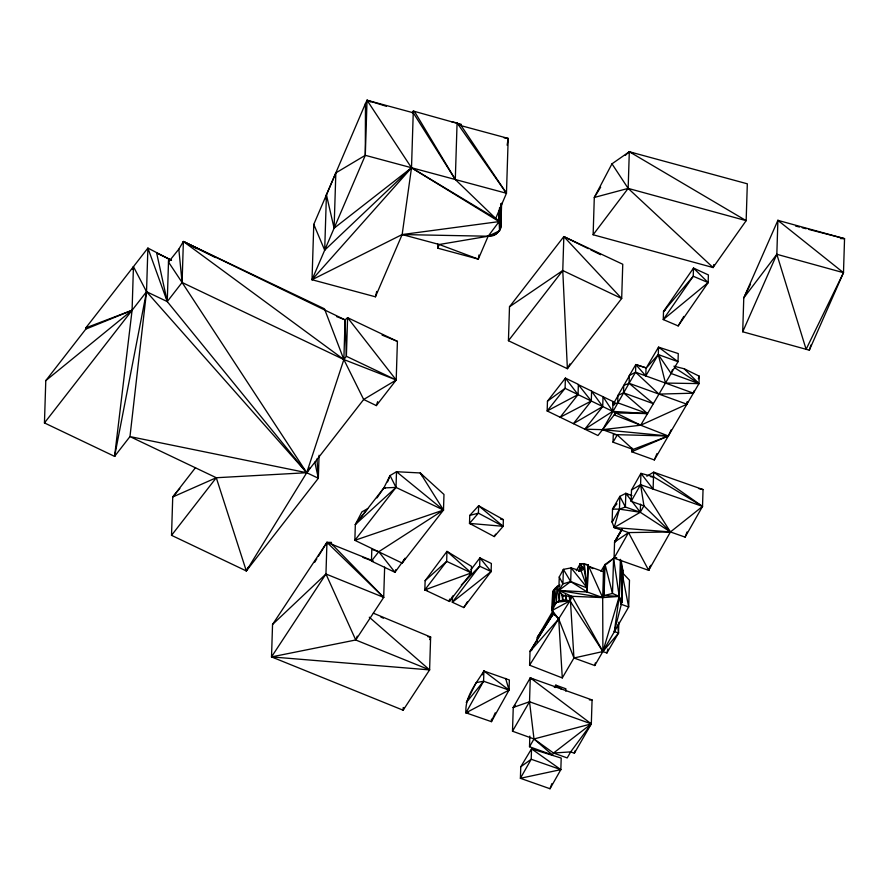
<?xml version="1.0" encoding="UTF-8"?>
<svg xmlns="http://www.w3.org/2000/svg" width="889" height="889" viewBox="0 0 889 889"><rect width="100%" height="100%" fill="white"/><g stroke="black" fill="none" stroke-linecap="round" stroke-linejoin="round"><path stroke-width="1.33" d="M451.79 121.804L457.079 122.938L461.202 125.705L508.197 138.406L506.463 193.269L461.202 125.705L461.235 124.46L413.296 111.058L411.507 167.788L402.15 234.552L375.436 296.804L312.028 279.735L365.301 155.319L365.468 103.546L367.035 100.257L413.241 112.781L455.301 179.511L495.684 218.472C506.308 224.072 498.129 237.463 488.139 236.23L439.255 244.497L402.15 234.552L312.028 279.735L313.773 224.384L335.842 172.899L365.301 155.319L506.463 193.269L495.684 218.472L411.507 167.788L367.035 100.257L386.459 106.324M500.574 206.281L500.463 224.028L501.107 203.548M622.845 573.183L629.49 580.217L628.656 606.998L594.763 665.539L573.95 657.993L558.714 618.933L552.936 612.966L552.136 610.487L552.669 592.785L554.747 588.596L559.892 584.94M501.407 203.403L500.885 226.517L499.551 230.762L495.495 234.34L488.139 236.23L402.15 234.552L499.107 221.594L500.885 226.517L501.607 203.381M171.088 260.121L147.896 248.075L146.529 291.703L129.972 436.588L114.581 456.379L44.45 422.931L45.784 380.625L85.8 329.108L132.083 310.272L133.45 266.644L146.529 291.703L306.727 472.715L318.34 478.271L246.32 570.949L171.533 535.334L172.733 496.984L195.536 467.614M85.8 329.108L85.833 327.874L147.896 248.075L167.254 301.582L306.727 472.715L246.32 570.949L216.283 477.737L129.972 436.588L306.727 472.715L310.083 467.692M168.588 258.932L171.032 260.233L168.588 258.932L167.254 301.582L146.529 291.703L44.45 422.931M215.505 257.577L183.378 241.519L343.854 359.545L396.194 380.003L346.377 356.289L345.099 319.873L183.378 241.519L178.822 249.164L168.499 262.055L182.089 282.48L343.854 359.545L346.377 356.289L347.588 317.673L396.194 380.003L376.347 405.595L363.668 399.494L343.854 359.545L324.463 308.816L183.378 241.519L182.089 282.48L306.727 472.715L363.668 399.494L396.194 380.003L397.405 341.376L347.588 317.673L345.099 319.873L343.854 359.545L306.727 472.715L216.283 477.737L172.733 496.984L179.811 488.506M373.269 560.981L326.952 542.368L325.952 574.005L271.523 656.904L355.733 639.98L383.692 597.397L331.386 543.635L331.43 542.379L326.952 542.368L272.545 624.467L271.523 656.904L403.128 710.211L429.598 669.895L430.632 637.024L373.347 613.177M437.821 244.042L437.688 248.164L478.304 259.121L488.139 236.23L499.551 230.762L499.107 221.594L411.507 167.788L324.685 250.165L326.43 194.835L365.468 103.546M314.806 462.147L318.34 478.271L319.062 455.257M312.028 279.735L411.507 167.788L334.097 228.184L335.842 172.899M365.301 155.319L367.035 100.257L370.791 101.957M405.084 558.359L394.983 572.305L371.446 561.092L378.77 551.713L443.489 510.053L396.505 471.726L396.016 487.416L355.344 524.521L367.702 508.641L361.901 511.864L355.344 524.521L354.855 540.323L402.195 563.093L443.489 510.053L443.978 494.473L420.275 472.959L396.505 471.726L390.06 475.559L383.848 487.917L376.969 497.929M371.446 561.092L371.813 549.424L378.77 551.713L394.983 572.305L395.705 569.693M272.545 624.467L325.952 574.005L383.692 597.397L384.648 567.082M403.217 707.522L403.128 710.211L404.095 707.644M424.831 589.896L425.131 580.673L446.967 551.38L471.526 566.36L471.314 572.905L449.445 601.464L424.831 589.896L446.656 561.37L446.967 551.38L471.314 572.905L424.831 589.896L427.442 590.507M449.523 599.142L449.445 601.464L453.123 595.608M452.501 596.697L452.323 602.242L463.78 607.565L491.106 571.549L491.361 563.493L479.916 557.892L470.803 569.905M469.503 523.399L469.759 515.431L478.638 505.752L503.374 519.621L503.163 526.31L494.262 536.578L469.503 523.399L478.415 513.164L478.638 505.752L503.163 526.31L469.503 523.399L472.137 524.021M465.947 712.822C464.714 696.965 475.982 683.741 483.905 670.995L509.364 679.996L509.053 690.086L491.406 721.657L465.947 712.822L483.583 681.252L483.905 670.995L509.053 690.086L465.947 712.822L468.659 712.689M488.139 236.23L499.107 221.594L499.529 207.87M500.674 223.383L500.496 228.829L500.707 223.283M500.974 213.871L501.263 204.359M491.495 719.112L491.406 721.657L495.217 712.822M508.43 340.72L509.497 306.783L563.837 236.585L622.756 264.255L621.678 298.493L567.382 368.702L508.43 340.72L562.77 270.534L563.837 236.585L588.329 248.664M512.497 731.214L513.253 707.444L530.277 677.874L592.074 699.943L591.318 723.89L574.372 753.194L570.682 751.883L553.525 753.027L534 738.959L512.497 731.214L529.522 701.754L530.277 677.874L533.933 679.841M520.765 766.785L520.398 778.297L550.013 788.743L560.837 769.63L561.203 758.073L531.533 748.849L520.765 766.785L531.211 759.25L531.533 748.849L560.837 769.63L520.398 778.297L531.211 759.25L560.837 769.63M570.127 595.641L573.95 657.993L562.293 677.918L529.588 665.205L530.022 651.481L553.514 612.51M530.277 677.874L591.318 723.89L553.525 753.027L552.413 754.961L529.511 746.749L529.844 736.07M537.3 641.325L537.434 637.257L552.858 611.032M615.077 402.517L591.596 391.227L602.72 406.551L573.405 423.642L591.296 401.017L578.372 384.67L591.607 391.082L591.296 401.017L560.17 417.252L578.05 394.605L578.372 384.392L565.404 378.103L547.468 401.183L547.157 410.951L597.953 435.521L615.81 412.885L647.525 413.596L623.522 392.827L623.756 385.437L629.09 383.292L635.557 372.213L635.802 364.557L646.036 367.868L645.781 375.914L635.802 364.557L629.334 375.547L629.09 383.292L602.575 429.665L584.84 429.176L602.72 406.551L603.031 396.683L612.688 411.374L647.525 413.596L617.699 402.795L612.899 404.639L617.922 395.872M562.293 677.918L558.714 618.933L552.136 610.487L552.669 592.785L552.869 606.109L552.136 610.487L554.658 615.355M555.725 687.541L555.803 685.152L565.904 688.797L565.826 691.186M615.888 557.77L613.588 558.348L605.065 564.426L604.087 595.563L602.686 597.597L562.926 595.919L558.837 590.452L559.259 576.972L563.37 569.36L571.116 567.915L581.139 571.005L587.351 588.051L587.184 591.996L602.686 597.597L619.233 596.419L621.844 602.231L614.343 631.568L618.522 633.101L606.898 652.993L602.898 651.548L573.95 657.993M559.726 590.24L559.392 600.831L554.258 604.076L552.18 608.154M562.937 594.674L562.759 600.075L556.458 602.186L552.869 606.109L553.347 590.718L556.947 586.551L559.47 585.484M566.371 596.03L566.237 600.153L569.96 600.831L602.898 651.548L618.522 633.101L618.855 622.256M579.461 571.216L579.695 563.748L584.206 563.615L588.085 565.037L587.184 591.996L558.837 590.452L562.915 583.884L563.37 569.36L570.694 581.573L587.184 591.996L588.085 565.037L585.684 564.671M620.4 559.37L619.233 596.419L602.898 651.548L572.238 596.575L558.837 590.452L570.694 581.573L571.116 567.915L587.351 588.051L584.04 568.716L581.239 567.915L581.139 571.005L584.04 568.716L584.206 563.615L587.351 588.051L570.694 581.573L562.915 583.884L559.259 576.972M593.13 234.763L594.297 197.458L611.976 163.832L629.312 151.73L747.316 183.812L746.16 220.65L713.056 267.533L593.13 234.763L628.156 188.401L629.312 151.73L633.112 153.419M687.808 401.639L686.919 404.228L640.702 425.22L615.81 412.885L614.232 414.885L668.328 435.999L633.035 449.445L613.032 442.189L613.266 434.577L668.328 435.999L671.184 429.798M617.699 402.795L617.933 395.449L629.323 375.903M606.642 564.115L613.588 558.348L612.488 593.463L619.233 596.419L620.9 604.176L628.656 606.998L622.156 573.516M621.8 529.266L614.566 542.023L614.055 558.136L648.692 570.349L670.439 531.955L702.521 506.419L703.043 489.561L653.648 472.159L646.814 476.226M621.433 560.348L621.844 602.231L622.856 570.138L620.889 560.57M627.912 495.14L625.823 493.339L625.389 507.019L619.466 509.153L612.521 509.075L612.11 522.165L614.177 527.555L628.523 532.589L670.439 531.955L685.108 537.112L702.521 506.419L653.648 472.159L653.115 489.083L640.936 473.348L631.501 489.995L631.146 501.329L643.947 505.863L670.439 531.955L614.177 527.555L619.466 509.153L619.866 496.362L625.823 493.339L632.012 495.606M631.812 447.923L631.69 451.756L654.315 459.946L698.976 383.603L699.221 376.158L684.186 368.768L673.906 366.201M614.177 527.555L640.269 512.264L640.524 504.174M686.986 401.839L686.919 404.228L629.09 383.292L653.359 403.684L623.522 392.827L617.933 395.449M708.155 282.591L708.389 274.934L693.498 268.078L663.516 311.428L663.261 319.562L678.174 325.919L708.155 282.591L693.498 268.078L693.231 276.246L663.261 319.562L708.155 282.591L693.231 276.246L663.516 311.428L665.65 309.683M742.715 331.786L743.771 297.915L777.897 220.35L844.55 238.663L843.483 272.69L809.323 350.188L742.715 331.786L776.83 254.298L777.897 220.35L779.964 221.617M500.963 216.371L501.418 203.914M620.9 604.176L621.055 601.453M621.833 587.84L622.856 570.138M537.112 641.88L537.434 637.257L550.558 618.355M588.085 565.037L602.686 597.597L602.898 651.548M572.238 596.575L569.96 600.831L552.136 610.487L552.525 606.565M115.392 453.779L114.581 456.379L132.083 310.272L85.833 327.874M620.955 567.226L621.3 564.515L621.5 567.071M613.588 558.348L619.233 596.419L614.343 631.568L615.121 628.934M478.915 254.999L478.304 259.121L439.255 244.497L437.688 248.164M507.13 145.196L508.197 138.406L504.13 137.851M326.452 545.057L326.952 542.368L383.692 597.397M114.581 456.379L146.529 291.703M325.607 198.725L326.43 194.835L334.097 228.184M594.763 665.539L595.341 662.905M375.436 296.804L376.725 291.459M611.976 163.832L628.156 188.401L713.056 267.533L713.723 264.866M606.898 652.993L607.92 648.97M622.078 528.999L614.566 542.023L628.523 532.589L648.692 570.349L649.881 566.404M580.495 570.26L581.239 567.915L578.828 571.105M809.323 350.188L810.979 344.943M376.347 405.595L377.636 401.661M574.372 753.194L575.227 750.605M612.932 519.743L612.11 522.165L619.466 509.153L640.269 512.264L670.439 531.955L640.58 484.683L640.936 473.348L653.504 476.793L702.521 506.419L640.58 484.683L631.501 489.995M629.334 375.547L635.557 372.213L658.982 394.105L693.387 393.171L694.276 390.56M698.321 378.77L699.221 376.158M602.575 429.665L668.328 435.999L631.69 451.756L633.035 449.445L617.244 434.965L602.575 429.665L640.702 425.22L671.095 373.48L672.44 369.746M550.013 788.743L551.88 783.631M429.676 639.591L430.632 637.024L427.953 636.735M685.108 537.112L687.053 531.966M387.582 481.905L390.06 475.559L396.016 487.416L443.489 510.053L354.855 540.323L396.016 487.416L383.848 487.917L355.344 524.521M369.279 617.199L429.598 669.895L355.733 639.98L357.234 636.146M482.405 674.818L483.905 670.995M132.439 269.189L133.45 266.644M648.692 570.349L650.759 565.271M713.056 267.533L714.089 265M654.315 459.946L656.971 453.59M413.296 111.058L412.407 113.059L414.463 111.436L455.301 179.511L457.079 122.938L506.463 193.269M843.483 272.69L806.112 349.31L776.83 254.298L843.483 272.69L777.897 220.35M750.483 284.269L743.771 297.915L776.83 254.298M555.714 588.985L556.947 586.551L559.659 586.029M552.136 610.487L556.458 602.186L556.947 586.551L559.392 600.831L566.237 600.153L565.248 594.73M248.242 567.271L246.32 570.949L248.331 567.315M569.96 363.845L567.382 368.702L562.77 270.534L621.678 298.493L563.837 236.585M494.262 536.578L495.573 534.156M631.146 501.329L640.58 484.683L643.947 505.863L640.269 512.264L625.389 507.019L619.866 496.362L612.521 509.075L616.955 503.83M628.523 532.589L614.055 558.136L616.766 557.825M576.283 570.694L579.661 564.793L584.04 568.716L579.695 563.748L582.095 564.115M529.511 746.749L534 738.959L529.522 701.754L513.253 707.444L514.987 705.366M600.942 571.283L605.065 564.426L612.488 593.463L604.087 595.563L603.509 571.683L587.996 566.104L592.907 568.649M613.032 442.189L617.244 434.965M645.781 375.914L658.293 354.578L658.527 347.143L678.274 353.578L678.018 361.69L671.095 373.48L698.976 383.603L684.186 368.768M402.195 563.093L405.017 558.314M678.174 325.919L683.797 316.428M616.544 540.09L614.566 542.023L622.478 529.111M314.65 562.337L316.828 558.814M318.273 556.458L326.952 542.368M532.067 649.748L530.022 651.481L553.591 613.254M600.675 187.179L594.297 197.458L628.156 188.401L746.16 220.65L629.312 151.73L625.256 155.386M529.588 665.205L569.96 600.831L568.982 595.541M463.78 607.565L467.414 601.764M554.336 687.453L555.803 685.152L561.348 689.164M578.939 571.349L581.239 567.915M552.102 616.133L553.647 613.91M543.768 628.167L537.434 637.257L539.345 635.357M529.522 701.754L591.318 723.89L570.682 751.883L567.193 757.928L553.525 753.027M171.533 535.334L216.283 477.737M483.583 681.252L466.269 702.566L476.137 682.619L483.583 681.252L509.053 690.086L505.63 678.418M530.022 651.481L558.714 618.933M461.291 585.018L479.649 566.215L479.916 557.892L491.106 571.549L452.323 602.242L479.649 566.215L491.106 571.549M513.253 707.444L515.064 705.588M614.566 542.023L616.455 540.101M425.131 580.673L446.656 561.37L471.314 572.905M45.784 380.625L132.083 310.272M547.468 401.183L565.082 388.326L565.404 378.103L578.05 394.605L547.157 410.951L565.082 388.326L615.81 412.885M509.497 306.783L562.77 270.534M584.84 429.176L612.688 411.374L612.999 401.506L613.932 405.295M469.759 515.431L478.415 513.164L503.163 526.31M591.318 723.89L534 738.959L552.413 754.961M458.691 124.682L461.235 124.46M650.892 476.826L653.504 476.793M589.374 699.887L592.074 699.943M840.416 238.563L844.55 238.663L808.801 229.429M619.233 596.419L604.087 595.563L603.664 566.582L602.686 597.597L558.837 590.452M429.598 669.895L271.523 656.904L275.623 657.56M500.685 519.287L503.374 519.621M699.043 488.672L703.043 489.561M383.848 487.917L385.115 488.239M795.555 226.017L799.533 227.039M802.178 227.728L806.145 228.751M635.802 364.557L646.214 367.924M635.557 372.213L693.387 393.171M362.99 557.414L370.646 560.348M336.498 316.54L345.099 319.873M382.092 335.086L397.405 341.376M380.87 617.044L383.403 618.177M171.521 260.199L156.675 253.076L167.254 301.582L182.089 282.48L178.822 249.164M590.774 249.865L600.564 254.698M183.378 241.519L196.802 248.72M674.795 367.813L698.976 383.603L665.472 383.059L658.293 354.578L678.018 361.69L658.527 347.143L646.014 368.357L658.293 354.578L671.095 373.48M625.823 493.339L640.269 512.264M422.508 476.315L420.275 472.959L443.489 510.053M325.952 574.005L355.733 639.98M313.773 224.384L324.685 250.165M553.425 597.43L552.625 595.074L553.347 590.718L554.258 604.076L554.747 588.596L556.458 602.186L569.96 600.831L562.759 600.075L561.57 593.774M617.677 624.934L618.522 633.101M316.94 458.968L318.34 478.271M620.6 560.77L621.844 602.231M498.796 210.693L499.107 221.594"/></g></svg>
